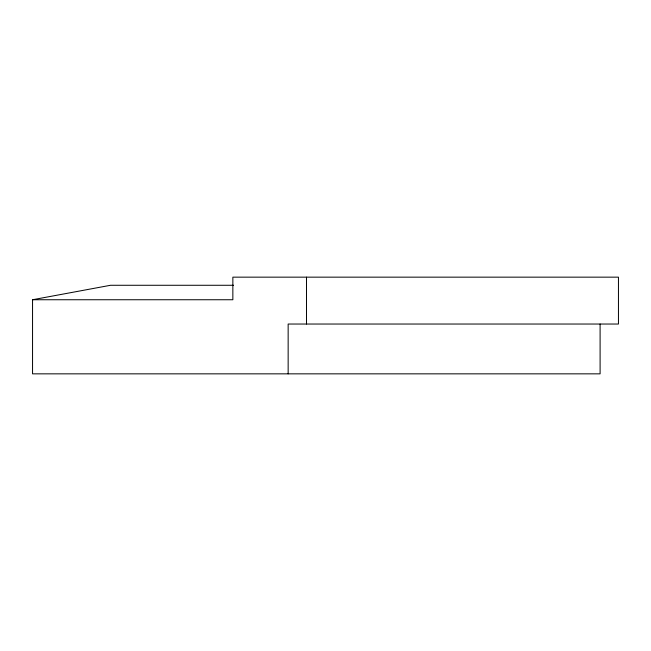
<?xml version="1.0" encoding="UTF-8"?>
<svg xmlns="http://www.w3.org/2000/svg" width="651" height="651" viewBox="0 0 651 651"><rect width="100%" height="100%" fill="white"/><g stroke="black" fill="none" stroke-linecap="round" stroke-linejoin="round"><path stroke-width="0.98" d="M600.1 324.035L600.1 373.845L32.55 373.845L32.55 299.745L110.54 285.276L233.571 285.276M32.55 299.745L232.855 299.745L232.855 277.155L618.45 277.155L618.45 324.035L288.149 324.035L288.149 373.845M306.499 277.155L306.499 324.035"/></g></svg>
